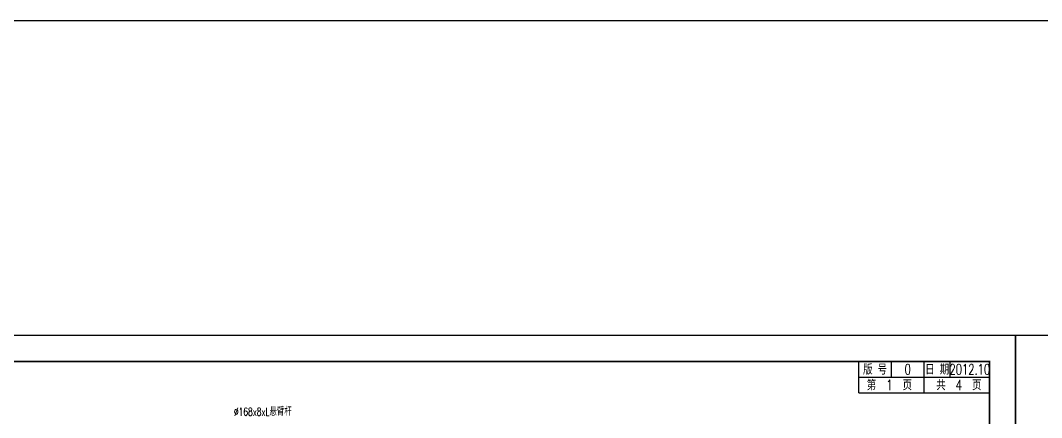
# Model space of a CAD drawing. Extents: x 4349 to 271026, y -15323 to -8945.
# Drawn here: x 4546.2 to 4936.9, y -14084.3 to -13932.4 of the extents above; entities that cross this region are included whole.
import ezdxf
from ezdxf.enums import TextEntityAlignment as Align

# ---------------------------------------------------------------- set-up
doc = ezdxf.new("R2010")
doc.units = 0
doc.header["$LTSCALE"] = 2
doc.layers.get('0').update_dxf_attribs({"linetype": 'CONTINUOUS'})
doc.layers.add('图框', color=7, linetype='CONTINUOUS')
doc.layers.add('文字', color=7, linetype='CONTINUOUS')
doc.styles.get("Standard").update_dxf_attribs({"font": 'simplex1.shx', "width": 0.7, "bigfont": 'hztxt.shx'})

# ---------------------------------------------------------------- blocks, each defined once
blk = doc.blocks.new('series')
at = {"width": 0.75}
for tag, height, p in [('页码', 4, (-35, -19)), ('图名', 5, (-220, -282)), ('图号', 5, (-20, -282))]:
    blk.add_attdef(tag, text='', height=height, dxfattribs=at).set_placement(p, align=Align.MIDDLE_CENTER)
blk = doc.blocks.new('12345')
at = {"layer": '图框'}
blk.add_lwpolyline([(4926.93, -9362.88), (4926.93, -9065.88), (4506.93, -9065.88), (4506.93, -9362.88)], close=True, dxfattribs=at)
blk = doc.blocks.new('123456')
at = {"layer": '图框', "linetype": 'Continuous'}
blk.add_blockref('12345', (0, -2522.15), dxfattribs=at)

msp = doc.modelspace()

# ---------------------------------------------------------------- linework, layer by layer
at = {"layer": '图框'}
for p, q in [((4866.92857, -14074.90394), (4866.92857, -14062.90394)), ((4879.42857, -14068.90394), (4879.42857, -14062.90394)), ((4891.92857, -14068.90394), (4891.92857, -14062.90394)), ((4901.92857, -14068.90394), (4901.92857, -14062.90394)), ((4866.92857, -14068.90394), (4916.92857, -14068.90394)), ((4891.92857, -14074.90394), (4891.92857, -14068.90394)), ((4866.92857, -14074.90394), (4916.92857, -14074.90394))]:
    msp.add_line(p, q, dxfattribs=at)
at = {"layer": '图框', "linetype": 'Continuous'}
msp.add_lwpolyline([(4349.44171, -13932.41183), (7922.30761, -13932.41183), (7922.30761, -15323.10152), (4349.44171, -15323.10152)], close=True, dxfattribs=at)
at = {"layer": '图框', "const_width": 0.7}
msp.add_lwpolyline([(4916.92857, -14062.90394), (4536.92857, -14062.90394), (4536.92858, -14339.90394), (4916.92858, -14339.90394), (4916.92857, -14062.90394)], dxfattribs=at)

# ---------------------------------------------------------------- block references
at = {"layer": '图框', "color": 1, "linetype": 'Continuous'}
for p in [(0, -2464.87737), (420, -2464.87737)]:
    msp.add_blockref('123456', p, dxfattribs=at)
at = {"layer": '图框'}
ref = msp.add_blockref('series', (4926.92858, -14052.90394), dxfattribs=at)
ref.add_attrib('页码', '第  1  页    共  4  页', dxfattribs={"layer": '0', "height": 4, "width": 0.7}).set_placement((4891.92857, -14071.90394), align=Align.MIDDLE_CENTER)
ref.add_attrib('图名', '%%C273单悬臂式标志一般构造图', dxfattribs={"layer": '0', "height": 5, "width": 0.7}).set_placement((4706.92858, -14334.90394), align=Align.MIDDLE_CENTER)
ref.add_attrib('图号', 'S2-13-9', dxfattribs={"layer": '0', "height": 5, "width": 0.65}).set_placement((4906.92858, -14334.90394), align=Align.MIDDLE_CENTER)

# ---------------------------------------------------------------- texts
at = {"layer": '图框', "width": 0.7}
for s, p in [('版 号', (4873.17857, -14065.90394)), ('0', (4885.67857, -14065.90394)), ('日 期', (4896.92857, -14065.90394)), ('2012.10', (4909.42857, -14065.90394))]:
    msp.add_text(s, height=4, dxfattribs=at).set_placement(p, align=Align.MIDDLE_CENTER)
at = {"layer": '文字', "width": 0.7}
msp.add_text('%%C168x8xL悬臂杆', height=3, dxfattribs=at).set_placement((4638.96805, -14082.12358), align=Align.MIDDLE_CENTER)

doc.saveas('drawing.dxf')
